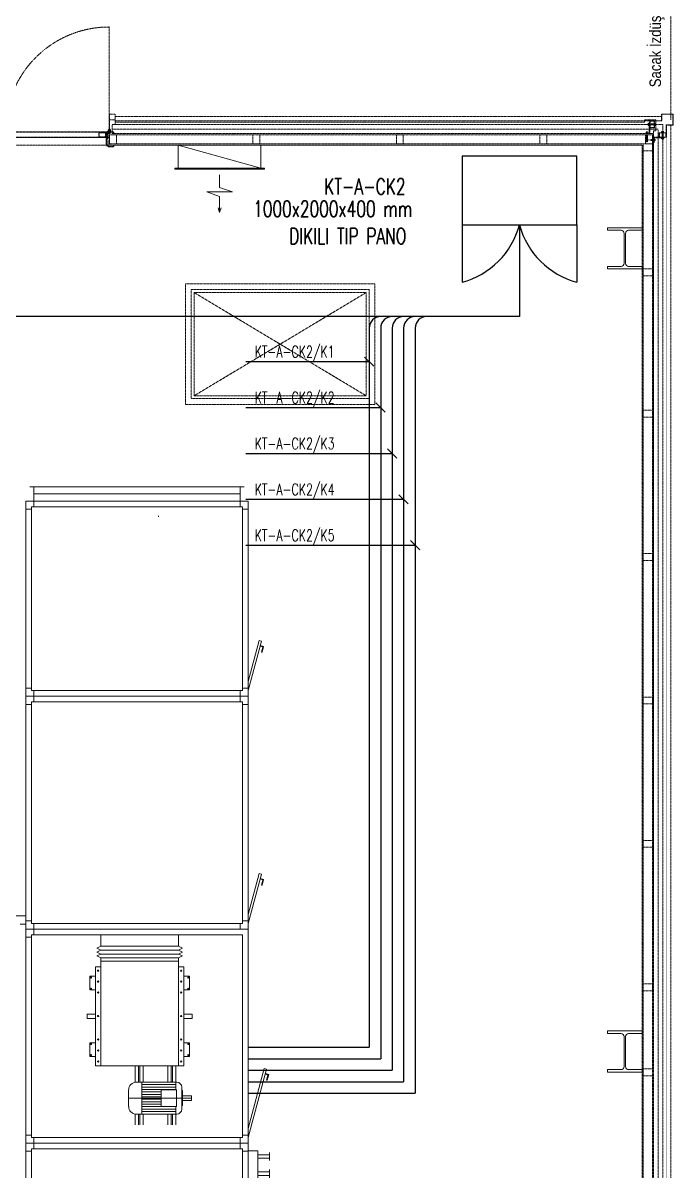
# Model space of a CAD drawing. Extents: x -1457 to 23780, y -2071 to 4205.
# Drawn here: x 19933 to 20499, y 941 to 1941 of the extents above; entities that cross this region are included whole.
import ezdxf

# ---------------------------------------------------------------- set-up
doc = ezdxf.new("R2010")
doc.units = 0
doc.header["$MEASUREMENT"] = 0
for name, pattern in [('DASHED', [0.75, 0.5, -0.25]), ('DOT2', [0.125, 0, -0.125]), ('HIDDEN', [0.375, 0.25, -0.125])]:
    doc.linetypes.add(name, pattern=pattern)
doc.layers.get('0').update_dxf_attribs({"color": 9, "lineweight": 9})
for name, color, linetype, lineweight in [('_TP-AHU-KAPI', 5, 'Continuous', 9), ('AHU Cihaz', 32, 'Continuous', 9), ('E-AYDINLATMA VE PRİZ PANOSU', 7, 'Continuous', 30), ('E-KABLO', 7, 'Continuous', 30), ('E-UPS PANOSU', 7, 'Continuous', 30), ('E-YAZI', 7, 'Continuous', 30), ('M-TEFRIS2-015', 129, 'Continuous', 9), ('T-CIHAZ', 101, 'Continuous', 20)]:
    doc.layers.add(name, color=color, linetype=linetype, lineweight=lineweight)
doc.styles.add('E-YAZI', font='txttw.shx')
doc.styles.add('MuuM_TEXT-STANDART', font='ARIALN.TTF')

# ---------------------------------------------------------------- blocks, each defined once
blk = doc.blocks.new('p-krt-yangindolabi_vw')
at = {"linetype": 'Continuous'}
blk.add_lwpolyline([(-37.4, 54.8), (-36, 58.8), (-36, 44.8), (-47.2, 40.8), (-24.8, 40.8), (-36, 36.9), (-36, 26)], dxfattribs=at)
for points in [[(-36, 58.8), (-37.4, 54.8)], [(-36, 58.8), (-34.6, 54.8)]]:
    blk.add_lwpolyline(points)
for points in [[(-72, 20), (-75, 20), (-75, 21), (3, 21), (3, 20)], [(-72, 0), (0, 0), (0, 20), (-72, 20)], [(0, 20), (-72, 0), (0, 0)]]:
    blk.add_lwpolyline(points, close=True)
blk = doc.blocks.new('prf-36')
for p, q in [((-15, 18), (15, 18)), ((-15, 15.75), (-15, 18)), ((-3.325, 15.75), (-15, 15.75)), ((-0.625, 13.05), (-0.625, -13.05)), ((0.625, 13.05), (0.625, -13.05)), ((15, 15.75), (3.325, 15.75)), ((15, 18), (15, 15.75)), ((-15, -15.75), (-3.325, -15.75)), ((-15, -18), (-15, -15.75)), ((15, -18), (-15, -18)), ((3.325, -15.75), (15, -15.75)), ((15, -15.75), (15, -18))]:
    blk.add_line(p, q)
for centre, start, end in [((-3.325, 13.05), 0, 90), ((3.325, 13.05), 90, 180), ((-3.325, -13.05), 270, 0), ((3.325, -13.05), 180, 270)]:
    blk.add_arc(centre, 2.7, start, end)
blk = doc.blocks.new('prf-scr2')
at = {"linetype": 'DOT2', "ltscale": 10}
blk.add_line((0, 0.2), (0, -1.1), dxfattribs=at)
for p, q in [((-0.1, -0.2), (0.1, -0.3)), ((0.1, -0.2), (-0.1, -0.2)), ((0.1, -0.3), (-0.1, -0.3)), ((-0.1, -0.3), (0.1, -0.4)), ((0.1, -0.4), (-0.1, -0.4)), ((0.1, -0.5), (-0.1, -0.4)), ((-0.1, -0.4), (0.1, -0.4)), ((0.1, -0.6), (-0.1, -0.5)), ((-0.1, -0.5), (0.1, -0.5)), ((-0.1, -0.6), (0.1, -0.7)), ((0.1, -0.6), (-0.1, -0.6)), ((-0.1, -0.6), (0.1, -0.6)), ((-0.1, -0.7), (0.1, -0.8)), ((0.1, -0.7), (-0.1, -0.7)), ((-0.1, -0.8), (0.1, -0.8)), ((0.1, -0.8), (-0.1, -0.8)), ((0.1, -0.2), (0, -0.1)), ((0, -0.2), (0.1, -0.2))]:
    blk.add_line(p, q)
blk.add_lwpolyline([(0.2, 0), (-0.2, 0), (-0.2, 0), (-0.1, -0.1), (0.1, -0.1), (0.2, 0), (0.2, 0)], close=True)
for points in [[(0.2, 0), (-0.2, 0)], [(-0.1, -0.1), (-0.1, -0.2), (-0.1, -0.2), (-0.1, -0.2), (-0.1, -0.2), (-0.1, -0.3), (-0.1, -0.3), (-0.1, -0.3), (-0.1, -0.3), (-0.1, -0.4), (-0.1, -0.4), (-0.1, -0.4), (-0.1, -0.4), (-0.1, -0.4), (-0.1, -0.5), (-0.1, -0.5), (-0.1, -0.5), (-0.1, -0.5), (-0.1, -0.5), (-0.1, -0.5), (-0.1, -0.6), (-0.1, -0.6), (-0.1, -0.6), (-0.1, -0.6), (-0.1, -0.6), (-0.1, -0.7), (-0.1, -0.7), (-0.1, -0.7), (-0.1, -0.7), (-0.1, -0.7), (-0.1, -0.8), (-0.1, -0.8), (-0.1, -0.8), (-0.1, -0.8), (0, -0.9), (0, -0.9), (0, -0.9), (0.1, -0.8), (0.1, -0.8), (0.1, -0.7), (0.1, -0.7), (0.1, -0.7), (0.1, -0.7), (0.1, -0.7), (0.1, -0.7), (0.1, -0.6), (0.1, -0.6), (0.1, -0.6), (0.1, -0.6), (0.1, -0.6), (0.1, -0.5), (0.1, -0.5), (0.1, -0.5), (0.1, -0.5), (0.1, -0.4), (0.1, -0.4), (0.1, -0.4), (0.1, -0.4), (0.1, -0.4), (0.1, -0.3), (0.1, -0.3), (0.1, -0.3), (0.1, -0.3), (0.1, -0.3), (0.1, -0.3), (0.1, -0.2), (0.1, -0.2), (0.1, -0.2), (0.1, -0.2), (0.1, -0.2), (0.1, -0.1)]]:
    blk.add_lwpolyline(points)
blk = doc.blocks.new('çelik dübel')
at = {"linetype": 'HIDDEN', "ltscale": 7}
for p, q in [((-87, -2), (-85, 2)), ((-68, 2), (-85, 2)), ((-68, 3), (-58, 2)), ((-8, 2), (-58, 2)), ((-85, -6), (-87, -2)), ((-68, -6), (-85, -6)), ((-68, -7), (-58, -6)), ((-8, -6), (-58, -6))]:
    blk.add_line(p, q, dxfattribs=at)
at = {"linetype": 'Continuous'}
for p, q in [((-8, 2), (-8, 3)), ((-5, 4), (-7, 4)), ((-4, 2), (-4, 3)), ((-1, 2), (-4, 2)), ((0, -5), (0, 1)), ((-8, -6), (-8, -7)), ((-5, -8), (-7, -8)), ((-4, -6), (-4, -7)), ((-1, -6), (-4, -6))]:
    blk.add_line(p, q, dxfattribs=at)
for points in [[(-68, 2), (-68, 3)], [(-68, -6), (-68, -7)]]:
    blk.add_lwpolyline(points)
for centre, start, end in [((-7, 3), 90, 180), ((-5, 3), 0, 90), ((-1, 1), 0, 90), ((-7, -7), 180, 270), ((-5, -7), 270, 0), ((-1, -5), 270, 0)]:
    blk.add_arc(centre, 1, start, end, dxfattribs=at)
blk = doc.blocks.new('montaj elemanı')
for p, q in [((-0.9, 6.6, 0), (-0.9, 5.9, 0)), ((-0.9, 5.9, 0), (0.9, 5.9, 0)), ((-0.9, 1), (0.9, 1)), ((-0.9, 0.4), (-0.9, 1)), ((0.7, 6.7, 0), (-0.6, 6.7, 0)), ((0.7, 0.3), (-0.6, 0.3)), ((-0.5, 5.9, 0), (0.5, 5.9, 0)), ((-0.5, 1.2), (-0.5, 5.7, 0)), ((-0.5, 1), (0.5, 1)), ((-0.5, 0.3), (-0.5, 0.2)), ((-0.5, 0.2), (-0.5, 0.2)), ((-0.5, 0.2), (-0.5, 0.2)), ((-0.5, 0.2), (-0.5, 0.1)), ((-0.5, 0.1), (-0.5, 0)), ((-0.5, 0.1), (-0.5, 0.1)), ((-0.5, 0.1), (-0.5, 0.1)), ((-0.5, 0), (-0.4, 0)), ((0, 0), (-0.4, 0)), ((0, 0), (0.4, 0)), ((0.5, 0), (0.4, 0)), ((0.5, 5.7, 0), (0.5, 1.2)), ((0.5, 0.3), (0.5, 0.3)), ((0.5, 0.2), (0.5, 0.3)), ((0.5, 0.1), (0.5, 0.2)), ((0.5, 0.2), (0.5, 0.2)), ((0.5, 0.1), (0.5, 0.1)), ((0.5, 0.1), (0.5, 0.1)), ((0.5, 0), (0.5, 0.1)), ((0.5, 0), (0.5, 0)), ((0.9, 5.9, 0), (0.9, 6.6, 0)), ((0.9, 1), (0.9, 0.4))]:
    blk.add_line(p, q)
at = {"lineweight": 9}
blk.add_line((-0.2, 0.3), (-0.2, 0.3), dxfattribs=at)
at = {"elevation": 0}
blk.add_lwpolyline([(1.2, 5.7), (-1.2, 5.7), (-1.2, 5.9), (1.2, 5.9)], close=True, dxfattribs=at)
blk.add_lwpolyline([(1.2, 1.2), (-1.2, 1.2), (-1.2, 1.1), (1.2, 1.1)], close=True)
for centre, radius, start, end in [((-0.6, 6.4, 0), 0.315, 89.3778, 134.1503), ((-0.6, 0.6), 0.315, 225.8497, 270), ((0.7, 6.4, 0), 0.313, 45.449, 90.7024), ((0.7, 0.6), 0.313, 269.9221, 314.551)]:
    blk.add_arc(centre, radius, start, end)
blk = doc.blocks.new('455 Kapı Sağ')
at = {"layer": '_TP-AHU-KAPI'}
for p, q in [((0, 0), (430, -115)), ((77, 0), (435, -96)), ((430, -115), (435, -96)), ((334, -116), (333, -120)), ((383, -134), (333, -120)), ((380, -128), (334, -116)), ((380, -128), (387, -104)), ((383, -134), (391, -105))]:
    blk.add_line(p, q, dxfattribs=at)
blk = doc.blocks.new('620 Kapı Sağ')
at = {"layer": '_TP-AHU-KAPI'}
for p, q in [((0, 0), (595, -159)), ((77, 0), (600, -140)), ((499, -160), (498, -164)), ((548, -178), (498, -164)), ((545, -172), (499, -160)), ((545, -172), (552, -148)), ((548, -178), (556, -149)), ((595, -159), (600, -140))]:
    blk.add_line(p, q, dxfattribs=at)
blk = doc.blocks.new('Isıtıcı Serpantin Üst Görünüş')
at = {"color": 35}
for p, q in [((-90, 0), (-90, -100)), ((-90, 0), (90, 0)), ((-60, -100), (-60, 0)), ((60, 0), (60, -100)), ((90, 0), (90, -100)), ((-110, -100), (-40, -100)), ((40, -100), (110, -100))]:
    blk.add_line(p, q, dxfattribs=at)

msp = doc.modelspace()

# ---------------------------------------------------------------- linework, layer by layer
at = {"layer": 'AHU Cihaz'}
for p, q in [((19939.2, 1537.2), (20125.8, 1537.2)), ((19942.7, 1524.7), (19942.7, 1537.2)), ((20122.3, 1537.2), (20122.3, 1524.7)), ((20129.4, 1524.7), (19935.6, 1524.7)), ((19935.6, 1524.7), (19935.6, 1354.7)), ((19942.7, 1519.7), (19942.7, 1524.7)), ((20122.3, 1519.7), (20122.3, 1524.7)), ((20129.4, 1354.7), (20129.4, 1524.7)), ((19940.6, 1517.6), (19935.6, 1517.6)), ((20124.4, 1519.7), (19940.6, 1519.7)), ((19940.6, 1519.7), (19940.6, 1359.7)), ((20124.4, 1359.7), (20124.4, 1519.7)), ((20124.4, 1517.6), (20129.4, 1517.6)), ((19940.6, 1361.8), (19935.6, 1361.8)), ((20124.4, 1361.8), (20129.4, 1361.8)), ((20129.4, 1354.7), (19935.6, 1354.7)), ((19935.6, 1354.7), (19935.6, 1151.7)), ((19940.6, 1359.7), (20124.4, 1359.7)), ((19942.7, 1359.7), (19942.7, 1354.7)), ((19942.7, 1349.7), (19942.7, 1354.7)), ((20122.3, 1359.7), (20122.3, 1354.7)), ((20122.3, 1349.7), (20122.3, 1354.7)), ((20129.4, 1151.7), (20129.4, 1354.7)), ((19940.6, 1347.6), (19935.6, 1347.6)), ((20124.4, 1349.7), (19940.6, 1349.7)), ((19940.6, 1349.7), (19940.6, 1156.7)), ((20124.4, 1156.7), (20124.4, 1349.7)), ((20124.4, 1347.6), (20129.4, 1347.6)), ((19935.6, 1163.2), (19741.8, 1163.2)), ((19930.6, 1156.1), (19935.6, 1156.1)), ((19940.6, 1158.8), (19935.6, 1158.8)), ((20129.4, 1151.7), (19935.6, 1151.7)), ((19935.6, 1151.7), (19935.6, 965.2)), ((19940.6, 1156.7), (20124.4, 1156.7)), ((19942.7, 1156.7), (19942.7, 1151.7)), ((19942.7, 1146.7), (19942.7, 1151.7)), ((20122.3, 1156.7), (20122.3, 1151.7)), ((20124.4, 1158.8), (20129.4, 1158.8)), ((20129.4, 965.2), (20129.4, 1151.7)), ((19940.6, 1144.6), (19935.6, 1144.6)), ((20124.4, 1146.7), (19940.6, 1146.7)), ((19940.6, 1146.7), (19940.6, 970.2)), ((20124.4, 970.2), (20124.4, 1146.7)), ((20080, 1004.4), (20025.2, 1004.4)), ((19940.6, 972.3), (19935.6, 972.3)), ((20124.4, 972.3), (20129.4, 972.3)), ((20129.4, 965.2), (19935.6, 965.2)), ((19935.6, 965.2), (19935.6, 861.2)), ((19940.6, 970.2), (20124.4, 970.2)), ((19942.7, 970.2), (19942.7, 965.2)), ((19942.7, 960.2), (19942.7, 965.2)), ((20122.3, 970.2), (20122.3, 965.2)), ((20122.3, 960.2), (20122.3, 965.2)), ((20129.4, 861.2), (20129.4, 965.2)), ((19940.6, 958.1), (19935.6, 958.1)), ((20124.4, 960.2), (19940.6, 960.2)), ((19940.6, 960.2), (19940.6, 866.2)), ((20124.4, 866.2), (20124.4, 960.2)), ((20124.4, 958.1), (20129.4, 958.1)), ((20137.9, 958.5), (20129.4, 958.5)), ((20137.9, 933.8), (20137.9, 958.5))]:
    msp.add_line(p, q, dxfattribs=at)
at = {"layer": 'AHU Cihaz', "linetype": 'DASHED'}
msp.add_line((20122.3, 1531), (19942.7, 1531), dxfattribs=at)
at = {"layer": 'AHU Cihaz', "ltscale": 0.5}
for p, q in [((20001, 1136.8), (20001, 1146.7)), ((20068.7, 1136.8), (20068.7, 1146.7)), ((19997.6, 1135.1), (20001, 1136.8)), ((20001, 1133.4), (19997.6, 1135.1)), ((19997.6, 1131.7), (20001, 1133.4)), ((20001, 1130), (19997.6, 1131.7)), ((20068.7, 1136.8), (20001, 1136.8)), ((20068.7, 1133.4), (20001, 1133.4)), ((20072, 1135.1), (20068.7, 1136.8)), ((20068.7, 1133.4), (20072, 1135.1)), ((20072, 1131.7), (20068.7, 1133.4)), ((20068.7, 1130), (20072, 1131.7)), ((19997.6, 1128.3), (20001, 1130)), ((20001, 1126.7), (19997.6, 1128.3)), ((20068.7, 1130), (20001, 1130)), ((20001, 1126.7), (20001, 1123.7)), ((20068.7, 1126.7), (20001, 1126.7)), ((20068.7, 1123.7), (20001, 1123.7)), ((20001, 1118.9), (20001, 1123.7)), ((20072, 1128.3), (20068.7, 1130)), ((20068.7, 1126.7), (20072, 1128.3)), ((20068.7, 1123.7), (20068.7, 1126.7)), ((20068.7, 1118.9), (20068.7, 1123.7)), ((19991.5, 1098.7), (19991.5, 1110.6)), ((19991.5, 1110.6), (19996.3, 1110.6)), ((20001, 1118.9), (19996.3, 1118.9)), ((19996.3, 1118.9), (19996.3, 1032.5)), ((20001, 1032.5), (20001, 1118.9)), ((20073.4, 1118.9), (20068.7, 1118.9)), ((20068.7, 1032.5), (20068.7, 1118.9)), ((20073.4, 1118.9), (20073.4, 1032.5)), ((20078.2, 1110.6), (20073.4, 1110.6)), ((20078.2, 1098.7), (20078.2, 1110.6)), ((19991.5, 1098.7), (19996.3, 1098.7)), ((20078.2, 1098.7), (20073.4, 1098.7)), ((19989.1, 1073.9), (19989.1, 1077.5)), ((19989.1, 1077.5), (19996.3, 1077.5)), ((19989.1, 1073.9), (19996.3, 1073.9)), ((19996.3, 1077.5), (19996.3, 1073.9)), ((20080.5, 1077.5), (20073.4, 1077.5)), ((20073.4, 1077.5), (20073.4, 1073.9)), ((20080.5, 1073.9), (20073.4, 1073.9)), ((20080.5, 1073.9), (20080.5, 1077.5)), ((19991.5, 1052.7), (19991.5, 1040.8)), ((19991.5, 1052.7), (19996.3, 1052.7)), ((20078.2, 1052.7), (20073.4, 1052.7)), ((20073.4, 1052.7), (20073.4, 1040.8)), ((20078.2, 1052.7), (20078.2, 1040.8)), ((19991.5, 1040.8), (19996.3, 1040.8)), ((20078.2, 1040.8), (20073.4, 1040.8)), ((19996.3, 1032.5), (20001, 1032.5)), ((20068.7, 1032.5), (20001, 1032.5)), ((20023.4, 1032.5), (20030.5, 1032.5)), ((20030.8, 1018.2), (20030.8, 1032.5)), ((20033.8, 1032.5), (20033.8, 1018.2)), ((20035, 1032.5), (20035, 1018.2)), ((20037.9, 1032.5), (20037.9, 1018.2)), ((20051.9, 1032.5), (20059, 1032.5)), ((20059.3, 1018.2), (20059.3, 1032.5)), ((20062.2, 1032.5), (20062.2, 1018.2)), ((20063.4, 1032.5), (20063.4, 1018.2)), ((20066.4, 1032.5), (20066.4, 1018.2)), ((20073.4, 1032.5), (20068.7, 1032.5)), ((20025.2, 1011.8), (20025.2, 997)), ((20037.9, 1018.2), (20030.8, 1018.2)), ((20036.6, 1018.2), (20031.8, 1018.2)), ((20036.6, 1018.2), (20036.6, 990.5)), ((20067.1, 1018.2), (20036.6, 1018.2)), ((20036.6, 1016.3), (20066.3, 1016.3)), ((20036.6, 1014.1), (20066.3, 1014.1)), ((20036.6, 1012), (20066.3, 1012)), ((20053.6, 997.2), (20053.6, 1011.6)), ((20053.6, 1011.6), (20066.9, 1011.6)), ((20066.4, 1018.2), (20059.3, 1018.2)), ((20066.3, 1011.6), (20066.3, 1018.2)), ((20066.9, 997.2), (20066.9, 1011.6)), ((20071.5, 994.9), (20071.5, 1013.9)), ((20072.1, 1011), (20071.5, 1011)), ((20072.1, 997.9), (20072.1, 1011)), ((20036.6, 1010), (20053.6, 1010)), ((20036.6, 1007.7), (20053.6, 1007.7)), ((20036.6, 1005.6), (20053.6, 1005.6)), ((20036.6, 1003.4), (20053.6, 1003.4)), ((20036.6, 1001.2), (20053.6, 1001.2)), ((20080, 1006.3), (20072.1, 1006.3)), ((20080, 1002.4), (20072.1, 1002.4)), ((20080, 1002.4), (20080, 1006.3)), ((20036.6, 999.1), (20053.6, 999.1)), ((20036.6, 997), (20066.3, 997)), ((20036.6, 994.9), (20066.3, 994.9)), ((20036.6, 992.7), (20066.3, 992.7)), ((20066.9, 997.2), (20053.6, 997.2)), ((20066.3, 990.5), (20066.3, 997.2)), ((20072.1, 997.9), (20071.5, 997.9)), ((20030.8, 981.1), (20030.8, 990.5)), ((20031.8, 990.5), (20067.1, 990.5)), ((20033.8, 990.5), (20033.8, 981.1)), ((20035, 990.5), (20035, 981.1)), ((20037.9, 990.5), (20037.9, 981.1)), ((20059.3, 981.1), (20059.3, 990.5)), ((20062.2, 990.5), (20062.2, 981.1)), ((20063.4, 990.5), (20063.4, 981.1)), ((20066.4, 990.5), (20066.4, 981.1))]:
    msp.add_line(p, q, dxfattribs=at)
for centre, radius in [((19998.6, 1115.5), 0.535), ((20071, 1115.5), 0.535), ((19992.5, 1109.5), 0.417), ((19998.6, 1106), 0.535), ((20071, 1106), 0.535), ((20077.2, 1109.5), 0.417), ((19992.5, 1099.8), 0.417), ((19998.6, 1096.5), 0.535), ((20071, 1096.5), 0.535), ((20077.2, 1099.8), 0.417), ((19998.6, 1076), 0.535), ((20071, 1076), 0.535), ((19992.5, 1051.6), 0.417), ((19998.6, 1055.5), 0.535), ((20071, 1055.5), 0.535), ((20077.2, 1051.6), 0.417), ((19992.5, 1041.9), 0.417), ((19998.6, 1045.9), 0.535), ((20071, 1045.9), 0.535), ((20077.2, 1041.9), 0.417), ((19998.6, 1036.4), 0.535), ((20071, 1036.4), 0.535)]:
    msp.add_circle(centre, radius, dxfattribs=at)
for centre, radius, start, end in [((20031.7, 1011.8), 6.43, 88.9544, 179.8171), ((20067.1, 1013.9), 4.37, 0, 90), ((20031.8, 997), 6.55, 180, 270), ((20067.1, 994.9), 4.37, 270, 0)]:
    msp.add_arc(centre, radius, start, end, dxfattribs=at)
at = {"layer": 'E-KABLO', "color": 6}
for p, q in [((20365.7, 1765.4), (20365.7, 1685.5)), ((20365.7, 1685.5), (19573.3, 1685.5)), ((20234.8, 1675.5), (20234.8, 1048.7)), ((20244.8, 1675.5), (20244.8, 1038.7)), ((20254.8, 1675.5), (20254.8, 1028.7)), ((20264.8, 1675.5), (20264.8, 1018.7)), ((20274.8, 1675.5), (20274.8, 1008.7)), ((20129.4, 1048.7), (20234.8, 1048.7)), ((20129.4, 1038.7), (20244.8, 1038.7)), ((20129.4, 1028.7), (20254.8, 1028.7)), ((20129.4, 1018.7), (20264.8, 1018.7)), ((20129.4, 1008.7), (20274.8, 1008.7))]:
    msp.add_line(p, q, dxfattribs=at)
for centre in [(20244.8, 1675.5), (20254.8, 1675.5), (20264.8, 1675.5), (20274.8, 1675.5), (20284.8, 1675.5)]:
    msp.add_arc(centre, 10, 90, 180, dxfattribs=at)
at = {"layer": 'E-UPS PANOSU', "color": 3}
for p, q in [((20315.7, 1765.4), (20315.7, 1715.4)), ((20415.7, 1765.4), (20415.7, 1715.4))]:
    msp.add_line(p, q, dxfattribs=at)
at = {"layer": 'E-UPS PANOSU', "color": 4}
msp.add_lwpolyline([(20315.7, 1765.4), (20415.7, 1765.4), (20415.7, 1825.4), (20315.7, 1825.4)], close=True, dxfattribs=at)
at = {"layer": 'E-UPS PANOSU', "color": 3}
for centre, start, end in [((20297.3, 1783.8), 285.049, 344.951), ((20434.1, 1783.8), 195.049, 254.951)]:
    msp.add_arc(centre, 70.8, start, end, dxfattribs=at)
at = {"layer": 'E-YAZI'}
for p, q in [((20127.2, 1646.3), (20234.8, 1646.3)), ((20230.7, 1650.3), (20238.8, 1642.2)), ((20127.2, 1606.3), (20244.8, 1606.3)), ((20240.7, 1610.3), (20248.8, 1602.2)), ((20127.2, 1566.3), (20254.8, 1566.3)), ((20250.7, 1570.3), (20258.8, 1562.2)), ((20127.2, 1526.3), (20264.8, 1526.3)), ((20260.7, 1530.3), (20268.8, 1522.2)), ((20127.2, 1486.3), (20274.8, 1486.3)), ((20270.7, 1490.3), (20278.8, 1482.2))]:
    msp.add_line(p, q, dxfattribs=at)
at = {"layer": 'M-TEFRIS2-015', "linetype": 'HIDDEN', "lineweight": 0}
for p, q in [((20013.5, 1857), (20008.5, 1857)), ((20008.5, 1857), (20008.5, 1841.5)), ((20013.5, 1855), (20013.5, 1857)), ((20474.5, 1855), (20013.5, 1855)), ((20484.5, 1857), (20474.5, 1857)), ((20474.5, 1857), (20474.5, 1855)), ((20484.5, 1847.3), (20484.5, 1857)), ((20008.5, 1841.5), (19828.5, 1841.5)), ((20482.5, 355), (20482.5, 1847.3)), ((20482.5, 1847.3), (20484.5, 1847.3)), ((20079.7, 1614), (20079.7, 1709)), ((20079.7, 1709), (20234.7, 1709)), ((20082.2, 1706.5), (20232.2, 1616.5)), ((20232.2, 1706.5), (20082.2, 1616.5)), ((20082.2, 1616.5), (20082.2, 1706.5)), ((20082.2, 1706.5), (20232.2, 1706.5)), ((20232.2, 1706.5), (20232.2, 1616.5)), ((20234.7, 1709), (20234.7, 1614)), ((20234.7, 1614), (20079.7, 1614)), ((20232.2, 1616.5), (20082.2, 1616.5))]:
    msp.add_line(p, q, dxfattribs=at)
for points in [[(20497.5, 1857), (20497.5, 2348)], [(20008.3, 1847.5), (20008.3, 1937.9)], [(20011.8, 1835), (20008.5, 1835), (20008.5, 1862), (20013.5, 1862), (20013.5, 1853), (20018.5, 1853)], [(20010.8, 1845), (20010.8, 1853), (20490.5, 1853), (20490.5, 317)], [(20013.5, 1860), (20489.5, 1860)], [(20013.5, 1856), (20489.5, 1856)], [(20497.5, 1852.3), (20497.5, 310)], [(19918.6, 1842.8), (19918.6, 1844.8), (19918, 1844.8), (19918, 1846.5), (20006.2, 1846.5), (20006.2, 1844.8), (20005.6, 1844.8), (20005.6, 1842.8), (20005.3, 1842.8), (20005.3, 1845.1), (20005.9, 1845.1), (20005.9, 1846.2), (19918.3, 1846.2), (19918.3, 1845.1), (19918.9, 1845.1), (19918.9, 1842.8), (19918.6, 1842.8)], [(19918.6, 1844.8), (19918.6, 1842.8), (19918.3, 1842.8), (19918.3, 1841.8), (20005.9, 1841.8), (20005.9, 1842.8), (20005.6, 1842.8), (20005.6, 1844.8), (20005.9, 1844.8), (20005.9, 1843.1), (20006.2, 1843.1), (20006.2, 1841.5), (19918, 1841.5), (19918, 1843.1), (19918.3, 1843.1), (19918.3, 1844.8)], [(20007.6, 1846.3), (20007.6, 1845), (20009.1, 1845), (20009.1, 1846.3)], [(20007.8, 1847), (20007.8, 1845.2), (20008.9, 1845.2), (20008.9, 1847)], [(20008.5, 1848), (20008.9, 1848)], [(20011.5, 1849), (20486.5, 1849)], [(20011.5, 1845), (20482.5, 1845), (20482.5, 1145)], [(20012.5, 1844), (20481.5, 1844)], [(20481.5, 1845), (20481.5, 1145)], [(20482.5, 1844), (20482.5, 1145)], [(20486.5, 1848), (20486.5, 321)], [(20011.5, 1836), (20473.5, 1836), (20473.5, 334)], [(20011.5, 1835), (20472.5, 1835), (20472.5, 335)], [(20481.5, 1145), (20481.5, 332)], [(20482.5, 1145), (20482.5, 345)]]:
    msp.add_lwpolyline(points, dxfattribs=at)
for points in [[(20479.3, 1856), (20489.7, 1856), (20489.7, 1861.8), (20499.3, 1861.8), (20499.3, 1852.5), (20493.5, 1852.5), (20493.5, 1841.8), (20493.7, 1841.8), (20493.7, 1852.3), (20499.5, 1852.3), (20499.5, 1862), (20489.5, 1862), (20489.5, 1856.2), (20485.5, 1856.2), (20479.3, 1856.2)], [(20005.3, 1842), (19999.3, 1842), (19999.3, 1846), (20005.3, 1846)], [(20005, 1842.3), (19999.6, 1842.3), (19999.6, 1845.7), (20005, 1845.7)], [(20008.5, 1844), (20008.5, 1836), (20014.5, 1836), (20014.5, 1844)], [(20133.5, 1844), (20133.5, 1836), (20139.5, 1836), (20139.5, 1844)], [(20258.5, 1844), (20258.5, 1836), (20264.5, 1836), (20264.5, 1844)], [(20383.5, 1844), (20383.5, 1836), (20389.5, 1836), (20389.5, 1844)], [(20475.5, 1844), (20475.5, 1836), (20481.5, 1836), (20481.5, 1844)], [(20487.5, 1841.8), (20487.5, 1845.8), (20493.5, 1845.8), (20493.5, 1841.8)], [(20487.5, 1841.8), (20487.5, 1845.8), (20493.5, 1845.8), (20493.5, 1841.8)], [(20487.7, 1842), (20487.7, 1845.6), (20493.3, 1845.6), (20493.3, 1842)], [(20487.7, 1842), (20487.7, 1845.6), (20493.3, 1845.6), (20493.3, 1842)], [(19007.5, 1835), (20472.5, 1835), (20472.5, 335), (19007.5, 335)], [(20481.5, 1836), (20473.5, 1836), (20473.5, 1830), (20481.5, 1830)], [(20481.5, 1727), (20473.5, 1727), (20473.5, 1721), (20481.5, 1721)], [(20074.7, 1609), (20239.7, 1609), (20239.7, 1714), (20074.7, 1714)], [(20079.7, 1709), (20234.7, 1709), (20234.7, 1614), (20079.7, 1614)], [(20481.5, 1604), (20473.5, 1604), (20473.5, 1598), (20481.5, 1598)], [(20481.5, 1479), (20473.5, 1479), (20473.5, 1473), (20481.5, 1473)], [(20481.5, 1354), (20473.5, 1354), (20473.5, 1348), (20481.5, 1348)], [(20481.5, 1229), (20473.5, 1229), (20473.5, 1223), (20481.5, 1223)], [(20481.5, 1104), (20473.5, 1104), (20473.5, 1098), (20481.5, 1098)], [(20481.5, 1030), (20473.5, 1030), (20473.5, 1024), (20481.5, 1024)]]:
    msp.add_lwpolyline(points, close=True, dxfattribs=at)
at = {"layer": 'M-TEFRIS2-015', "linetype": 'HIDDEN', "lineweight": 0, "elevation": 0}
for points in [[(20479.3, 1854.6), (20478.8, 1854.6), (20478.8, 1845.9, -0.414214), (20478.4, 1845.5), (20474.6, 1845.5), (20474.6, 1845), (20479.3, 1845)], [(20492.1, 1841.8), (20492.1, 1841.3), (20483.4, 1841.3, 0.414214), (20483, 1840.9), (20483, 1837.1), (20482.5, 1837.1), (20482.5, 1841.8)]]:
    msp.add_lwpolyline(points, format="xyb", close=True, dxfattribs=at)
for points in [[(20483.3, 1850), (20479.3, 1850), (20479.3, 1856), (20483.3, 1856)], [(20483.3, 1850), (20479.3, 1850), (20479.3, 1856), (20483.3, 1856)], [(20483.1, 1850.2), (20479.5, 1850.2), (20479.5, 1855.8), (20483.1, 1855.8)], [(20483.1, 1850.2), (20479.5, 1850.2), (20479.5, 1855.8), (20483.1, 1855.8)]]:
    msp.add_lwpolyline(points, close=True, dxfattribs=at)
at = {"layer": 'M-TEFRIS2-015', "linetype": 'HIDDEN', "lineweight": 0}
for points in [[(20007.2, 1834.7, -0.414214), (20006.9, 1834.4), (20005.9, 1834.4, -0.414214), (20005.6, 1834.7), (20005.6, 1841.1, -0.414214), (20005.9, 1841.4, -0.414214), (20006.2, 1841.1), (20006.2, 1840.2), (20007.2, 1840.2), (20007.2, 1846.2, -0.414214), (20007.5, 1846.5), (20011.9, 1846.5, -0.414214), (20012.2, 1846.2), (20012.2, 1845.3, -0.414214), (20011.9, 1845), (20010.8, 1845), (20010.8, 1845.2), (20011.9, 1845.2, 0.414214), (20012, 1845.3), (20012, 1846.2, 0.414214), (20011.9, 1846.3), (20007.5, 1846.3, 0.414214), (20007.4, 1846.2), (20007.4, 1840), (20006, 1840), (20006, 1841.1, 0.414214), (20005.9, 1841.2, 0.414214), (20005.8, 1841.1), (20005.8, 1834.7, 0.414214), (20005.9, 1834.6), (20006.9, 1834.6, 0.414214), (20007, 1834.7), (20007, 1835.6), (20007.2, 1835.6)], [(20007.8, 1847), (20006.4, 1846.4), (20006.4, 1843.5), (20006.2, 1843.5), (20006.2, 1846.5), (20007.6, 1847.2, -14.796002)], [(20012, 1833.8, -0.414214), (20011.9, 1833.7), (20007.5, 1833.7, -0.414214), (20007.4, 1833.8), (20007.4, 1839.1), (20007.2, 1839.1), (20007.2, 1833.8, 0.414214), (20007.5, 1833.5), (20011.9, 1833.5, 0.414214), (20012.2, 1833.8), (20012.2, 1834.7, 0.414214), (20011.9, 1835), (20010.8, 1835), (20010.8, 1834.8), (20011.9, 1834.8, -0.414214), (20012, 1834.7)]]:
    msp.add_lwpolyline(points, format="xyb", close=True, dxfattribs=at)
at = {"layer": 'M-TEFRIS2-015', "linetype": 'HIDDEN', "lineweight": 0, "const_width": 0.1}
msp.add_lwpolyline([(20493.5, 1841.8), (20493.5, 314)], dxfattribs=at)
at = {"layer": 'M-TEFRIS2-015', "linetype": 'HIDDEN', "lineweight": 0}
msp.add_circle((20008.3, 1847.5), 0.55, dxfattribs=at)
msp.add_arc((20008.3, 1847.5), 90.4, 90.0015, 181.6771, dxfattribs=at)
at = {"layer": 'T-CIHAZ'}
msp.add_line((20051.3, 1512), (20051.3, 1511), dxfattribs=at)

# ---------------------------------------------------------------- block references
at = {"layer": 'AHU Cihaz', "xscale": 0.1, "yscale": 0.1, "zscale": 0.1, "rotation": 90}
for name, p in [('455 Kapı Sağ', (20129.4, 1359.7)), ('455 Kapı Sağ', (20129.4, 1156.7)), ('620 Kapı Sağ', (20129.4, 970.2)), ('Isıtıcı Serpantin Üst Görünüş', (20137.9, 946.1))]:
    msp.add_blockref(name, p, dxfattribs=at)
at = {"layer": 'M-TEFRIS2-015', "linetype": 'HIDDEN', "lineweight": 0, "rotation": 270}
msp.add_blockref('montaj elemanı', (20477.5, 1853, 0), dxfattribs=at)
at = {"layer": 'M-TEFRIS2-015', "linetype": 'HIDDEN', "lineweight": 0, "xscale": -1}
for name, p, rotation in [('prf-scr2', (20005.9, 1844), 270), ('p-krt-yangindolabi_vw', (20140.5, 1835), 180)]:
    msp.add_blockref(name, p, dxfattribs=dict(at, rotation=rotation))
at = {"layer": 'M-TEFRIS2-015', "linetype": 'HIDDEN', "lineweight": 0, "extrusion": (0, 0, -1)}
for p, xscale, yscale, zscale, rotation in [((-20476.7, 1846.5), -0.1000000000003638, 0.1000000000003638, -0.1000000000003638, 270), ((-20476.7, 1846.5), -0.1000000000058208, 0.1000000000058208, -0.1000000000058208, 270), ((-20484, 1839.2), 0.1000000000003638, 0.1000000000003638, -0.1000000000003638, 180)]:
    msp.add_blockref('çelik dübel', p, dxfattribs=dict(at, xscale=xscale, yscale=yscale, zscale=zscale, rotation=rotation))
at = {"layer": 'M-TEFRIS2-015', "linetype": 'HIDDEN', "lineweight": 0}
for name, p in [('montaj elemanı', (20490.4, 1840.1, 0)), ('prf-36', (20457.5, 1745)), ('prf-36', (20457.5, 1045))]:
    msp.add_blockref(name, p, dxfattribs=at)

# ---------------------------------------------------------------- texts
at = {"layer": 'E-AYDINLATMA VE PRİZ PANOSU', "color": 4, "style": 'E-YAZI', "width": 0.7}
for s, p in [('KT-A-CK2', (20195.5, 1791.9)), ('1000x2000x400 mm', (20133.7, 1772.4)), ('DIKILI TIP PANO', (20165.1, 1748.7))]:
    msp.add_text(s, height=14, dxfattribs=at).set_placement(p)
at = {"layer": 'E-KABLO', "color": 3, "linetype": 'Continuous', "style": 'E-YAZI', "width": 0.7}
for s, p in [('KT-A-CK2/K1', (20135, 1649.9)), ('KT-A-CK2/K2', (20135, 1609.9)), ('KT-A-CK2/K3', (20135, 1569.9)), ('KT-A-CK2/K4', (20135, 1529.9)), ('KT-A-CK2/K5', (20135, 1489.9))]:
    msp.add_text(s, height=10, dxfattribs=at).set_placement(p)
at = {"layer": 'M-TEFRIS2-015', "linetype": 'HIDDEN', "lineweight": 0, "style": 'MuuM_TEXT-STANDART'}
msp.add_text('Sacak İzdüşümü', height=10, rotation=90, dxfattribs=at).set_placement((20489, 1885.4))

doc.saveas('drawing.dxf')
